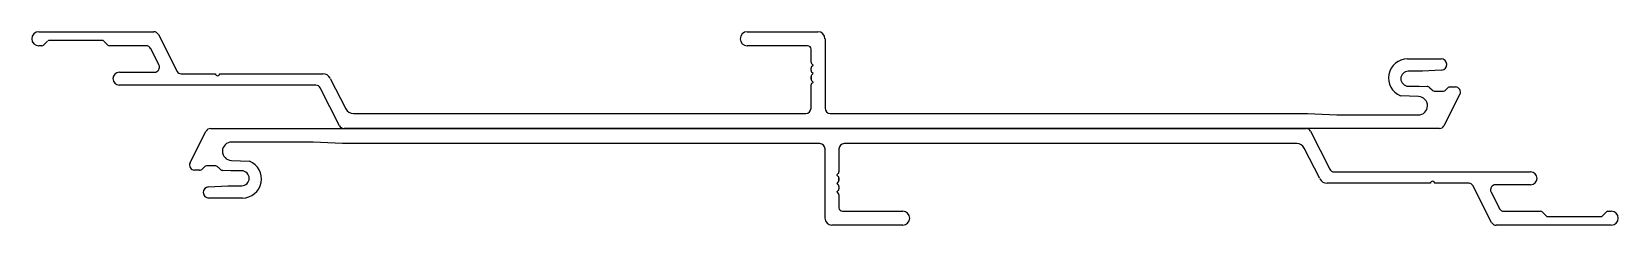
# Model space of a CAD drawing. Extents: x -84 to 103, y 6 to 29.
import ezdxf

# ---------------------------------------------------------------- set-up
doc = ezdxf.new("R2010")
doc.units = 0
doc.layers.get('0').update_dxf_attribs({"linetype": 'CONTINUOUS'})

msp = doc.modelspace()

# ---------------------------------------------------------------- linework, layer by layer
at = {"color": 4, "linetype": 'CONTINUOUS'}
for p, q in [((-83.48, 28.92), (-69.89, 28.92)), ((-69.35, 28.59), (-67.14, 24.25)), ((0.14, 28.92), (8.49, 28.92)), ((9.32, 28.1), (9.32, 19.9)), ((-83.1, 27.27), (-83.48, 27.27)), ((-82.43, 27.83), (-82.92, 27.34)), ((-75.98, 27.91), (-82.25, 27.91)), ((-75.32, 27.34), (-75.81, 27.83)), ((-70.81, 27.27), (-75.14, 27.27)), ((-69.29, 25.02), (-70.27, 26.94)), ((7.26, 27.27), (0.14, 27.27)), ((7.67, 25.35), (7.67, 26.86)), ((7.67, 24.35), (7.67, 24.65)), ((7.91, 25), (7.74, 25.18)), ((7.74, 24.82), (7.91, 24.99)), ((78.07, 25.72), (82.04, 25.72)), ((82.09, 24.4), (79.82, 24.27)), ((-50.79, 22.63), (-73.97, 22.63)), ((-73.95, 24.15), (-69.83, 24.15)), ((-66.69, 23.98), (-62.63, 23.98)), ((-62.13, 23.98), (-49.96, 23.98)), ((-49.07, 23.43), (-47.24, 19.85)), ((7.67, 23.35), (7.67, 23.65)), ((7.67, 23.65), (7.67, 23.35)), ((7.67, 23.35), (7.67, 23.65)), ((7.67, 23.65), (7.67, 23.35)), ((7.67, 23.35), (7.67, 23.65)), ((7.67, 19.9), (7.67, 22.65)), ((7.67, 22.65), (7.67, 22.65)), ((7.91, 24), (7.74, 24.18)), ((7.74, 23.82), (7.91, 23.99)), ((7.91, 23), (7.74, 23.18)), ((7.74, 22.82), (7.91, 22.99)), ((79.82, 24.27), (78.16, 24.27)), ((78.16, 22.51), (79.45, 22.51)), ((79.45, 22.51), (80.38, 22.47)), ((-47.99, 17.85), (-50.26, 22.3)), ((79.38, 21.28), (77.23, 21.38)), ((80.71, 22.32), (80.96, 22.07)), ((81.31, 21.92), (82.23, 21.92)), ((84.26, 21.55), (82.37, 17.85)), ((82.59, 22.07), (82.79, 22.27)), ((83.15, 22.42), (83.72, 22.42)), ((-46.35, 19.3), (7.07, 19.3)), ((9.92, 19.3), (66.25, 19.3)), ((66.25, 19.3), (69.73, 19.12)), ((69.73, 19.12), (79.35, 19.12)), ((-65.62, 13.49), (-63.74, 17.19)), ((-63.2, 17.52), (66.09, 17.52)), ((81.84, 17.52), (-47.45, 17.52)), ((66.62, 17.19), (68.89, 12.74)), ((-51.09, 15.92), (-60.72, 15.92)), ((-47.61, 15.74), (-51.09, 15.92)), ((8.72, 15.74), (-47.61, 15.74)), ((9.32, 6.95), (9.32, 15.14)), ((10.97, 15.14), (10.97, 12.4)), ((64.99, 15.74), (11.57, 15.74)), ((67.71, 11.61), (65.88, 15.2)), ((-62.68, 13.12), (-63.6, 13.12)), ((-60.74, 13.76), (-58.59, 13.66)), ((-64.51, 12.62), (-65.09, 12.62)), ((-63.95, 12.97), (-64.16, 12.77)), ((-62.07, 12.72), (-62.32, 12.97)), ((-60.81, 12.54), (-61.74, 12.58)), ((-59.52, 12.54), (-60.81, 12.54)), ((10.89, 12.22), (10.72, 12.05)), ((10.72, 12.04), (10.89, 11.87)), ((10.97, 12.4), (10.97, 12.4)), ((10.97, 11.69), (10.97, 11.4)), ((10.97, 11.4), (10.97, 11.69)), ((10.97, 11.69), (10.97, 11.4)), ((10.97, 11.4), (10.97, 11.69)), ((10.97, 11.69), (10.97, 11.4)), ((69.43, 12.41), (92.6, 12.41)), ((-63.45, 10.65), (-61.18, 10.77)), ((-61.18, 10.77), (-59.52, 10.77)), ((10.89, 11.22), (10.72, 11.05)), ((10.72, 11.04), (10.89, 10.87)), ((10.89, 10.22), (10.72, 10.05)), ((10.72, 10.04), (10.89, 9.87)), ((10.97, 10.69), (10.97, 10.4)), ((10.97, 9.69), (10.97, 8.18)), ((80.77, 11.06), (68.6, 11.06)), ((85.33, 11.06), (81.27, 11.06)), ((87.99, 6.45), (85.78, 10.79)), ((87.93, 10.02), (88.91, 8.1)), ((92.59, 10.89), (88.46, 10.89)), ((-59.44, 9.32), (-63.4, 9.32)), ((11.38, 7.77), (18.49, 7.77)), ((89.44, 7.77), (93.78, 7.77)), ((93.95, 7.7), (94.44, 7.21)), ((101.07, 7.21), (101.56, 7.7)), ((101.73, 7.77), (102.12, 7.77)), ((18.49, 6.12), (10.14, 6.12)), ((102.12, 6.12), (88.52, 6.12)), ((94.62, 7.14), (100.89, 7.14))]:
    msp.add_line(p, q, dxfattribs=at)
at = {"color": 3}
for p, q in [((-0.68, 28.1), (-0.68, 28.1)), ((19.32, 6.95), (19.32, 6.95))]:
    msp.add_line(p, q, dxfattribs=at)
at = {"color": 4, "linetype": 'CONTINUOUS'}
for centre, radius, start, end in [((-83.48, 28.1), 0.825, 90, 270), ((-69.89, 28.32), 0.6, 27.01, 90), ((0.14, 28.1), 0.825, 90, 180), ((0.14, 28.1), 0.825, 180, 270), ((8.49, 28.1), 0.825, 0, 90), ((-83.1, 27.52), 0.25, 270, 315), ((-82.25, 27.66), 0.25, 90, 135), ((-75.98, 27.66), 0.25, 45, 90), ((-75.14, 27.52), 0.25, 225, 270), ((-70.81, 26.67), 0.6, 27.01, 90), ((7.26, 26.86), 0.412, 360, 90), ((-69.83, 24.75), 0.6, 270.0017, 27.01), ((7.92, 25.35), 0.25, 180, 225), ((7.92, 24.65), 0.25, 135, 180), ((7.92, 24.35), 0.25, 180, 225), ((7.91, 25), 0.008, 315, 45), ((78.07, 23.47), 2.25, 90, 247.962), ((82.04, 25.06), 0.664, 274.3056, 90), ((-73.96, 23.39), 0.76, 89.3517, 269.3517), ((-66.69, 24.48), 0.5, 207.01, 270), ((-62.38, 23.98), 0.25, 180, 0), ((-50.79, 22.03), 0.6, 27.01, 90), ((-49.96, 22.98), 1, 27.01, 90), ((7.92, 23.65), 0.25, 135, 180), ((7.92, 23.35), 0.25, 180, 225), ((7.92, 22.65), 0.25, 135, 180), ((7.91, 24), 0.008, 315, 45), ((7.91, 23), 0.008, 315, 45), ((78.16, 23.39), 0.882, 90, 270), ((79.35, 20.2), 1.08, 270, 88.7056), ((80.35, 21.97), 0.5, 45, 87.3954), ((81.31, 22.42), 0.5, 225, 270), ((82.23, 22.42), 0.5, 270, 315), ((83.15, 21.92), 0.5, 90, 135), ((83.72, 21.82), 0.6, 332.9901, 90), ((-46.35, 20.3), 1, 207.01, 270), ((7.07, 19.9), 0.6, 270, 0), ((9.92, 19.9), 0.6, 180, 270), ((79.42, 20.13), 1.01, 0, 3.6717), ((-63.2, 16.92), 0.6, 90, 152.9901), ((-47.45, 18.12), 0.6, 207.01, 270), ((66.09, 16.92), 0.6, 27.01, 90), ((81.84, 18.12), 0.6, 270, 332.9901), ((-60.72, 14.84), 1.08, 90, 268.7056), ((8.72, 15.14), 0.6, 360, 90), ((11.57, 15.14), 0.6, 90, 180), ((64.99, 14.74), 1, 27.01, 90), ((-65.09, 13.22), 0.6, 152.9901, 270), ((-63.6, 12.62), 0.5, 90, 135), ((-62.68, 12.62), 0.5, 45, 90), ((-60.78, 14.91), 1.01, 180, 183.6717), ((-59.44, 11.58), 2.25, 270, 67.962), ((-64.51, 13.12), 0.5, 270, 315), ((-61.72, 13.08), 0.5, 225, 267.3954), ((-59.52, 11.65), 0.882, 270, 90), ((10.73, 12.04), 0.008, 135, 225), ((10.72, 12.4), 0.25, 315, 360), ((10.72, 11.69), 0.25, 0, 45), ((10.72, 11.4), 0.25, 315, 360), ((68.6, 12.06), 1, 207.01, 270), ((69.43, 13.01), 0.6, 207.01, 270), ((81.02, 11.06), 0.25, 0, 180), ((92.6, 11.65), 0.76, 269.3517, 89.3517), ((-63.4, 9.99), 0.664, 94.3056, 270), ((10.73, 11.04), 0.008, 135, 225), ((10.73, 10.04), 0.008, 135, 225), ((10.72, 10.69), 0.25, 360, 45), ((10.72, 10.4), 0.25, 315, 360), ((10.72, 9.69), 0.25, 0, 45), ((85.33, 10.56), 0.5, 27.01, 90), ((88.46, 10.29), 0.6, 90.0017, 207.01), ((11.38, 8.18), 0.412, 180, 270), ((18.49, 6.95), 0.825, 0, 90), ((89.44, 8.37), 0.6, 207.01, 270), ((93.78, 7.52), 0.25, 45, 90), ((101.73, 7.52), 0.25, 90, 135), ((102.12, 6.95), 0.825, 270, 90), ((10.14, 6.95), 0.825, 180, 270), ((18.49, 6.95), 0.825, 270, 360), ((88.52, 6.72), 0.6, 207.01, 270), ((94.62, 7.39), 0.25, 225, 270), ((100.89, 7.39), 0.25, 270, 315)]:
    msp.add_arc(centre, radius, start, end, dxfattribs=at)

doc.saveas('drawing.dxf')
